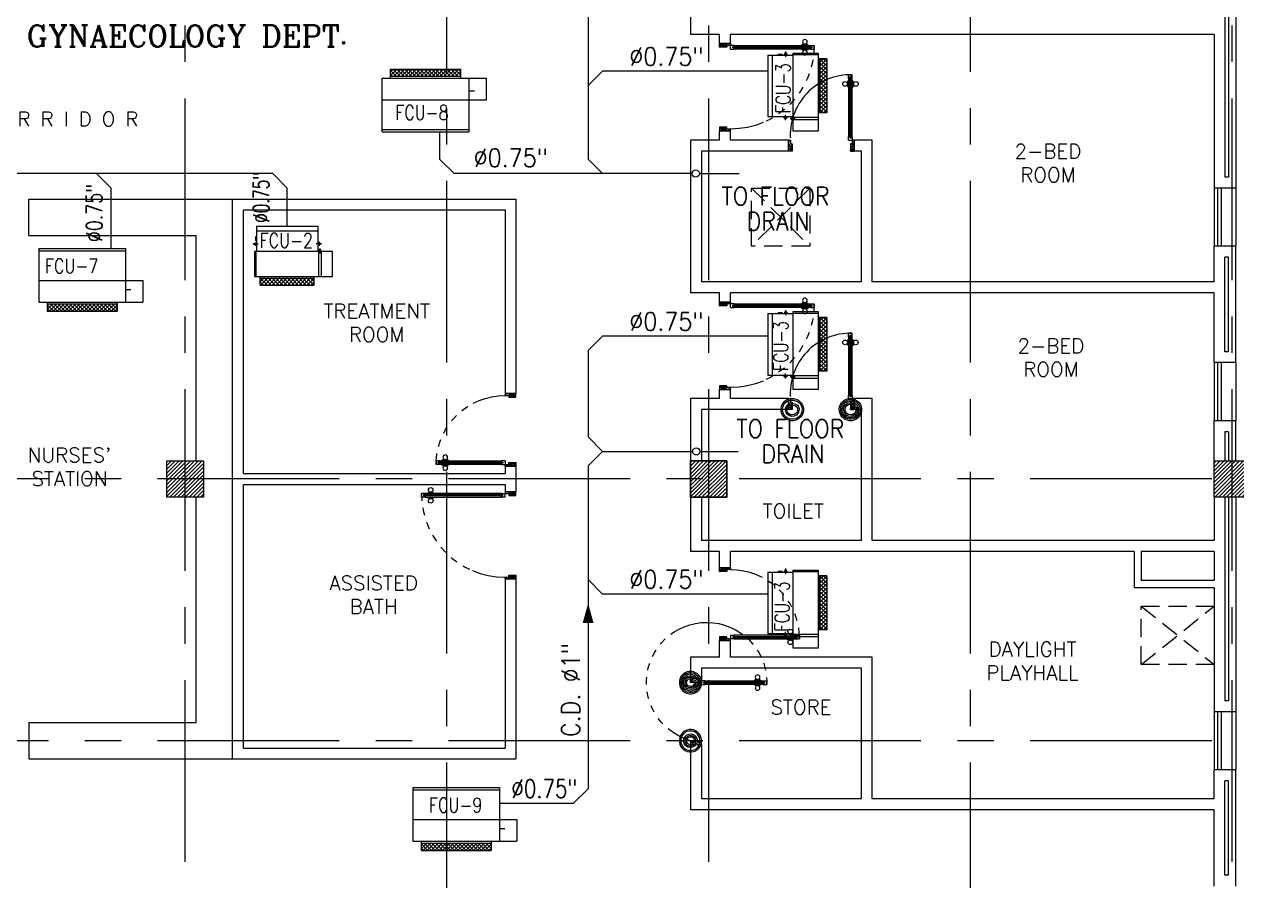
# Model space of a CAD drawing. Extents: x 417866029 to 417866302, y 43498045 to 43498122.
# Drawn here: x 417866078.83 to 417866095.51, y 43498060.25 to 43498072.02 of the extents above; entities that cross this region are included whole.
import ezdxf
from ezdxf.enums import TextEntityAlignment as Align

# ---------------------------------------------------------------- set-up
doc = ezdxf.new("R2010")
doc.units = 0
doc.header["$MEASUREMENT"] = 0
doc.linetypes.add('CENTERX2', pattern=[4, 2.5, -0.5, 0.5, -0.5])
doc.linetypes.add('HIDDEN', pattern=[0.375, 0.25, -0.125])
doc.layers.get('0').update_dxf_attribs({"linetype": 'CONTINUOUS'})
for name, color, linetype in [('AC-CD', 6, 'CONTINUOUS'), ('AC-TEXT', 2, 'CONTINUOUS'), ('AXES', 11, 'CENTERX2'), ('COL', 11, 'CONTINUOUS'), ('COUNTER', 11, 'CONTINUOUS'), ('DOOR', 11, 'CONTINUOUS'), ('FCU', 6, 'CONTINUOUS'), ('HAT', 11, 'CONTINUOUS'), ('INSUL', 11, 'CONTINUOUS'), ('P-SOLIDWASTE', 6, 'CONTINUOUS'), ('RM-NAME', 11, 'CONTINUOUS'), ('SHAFT', 11, 'CONTINUOUS'), ('TEXTN', 2, 'CONTINUOUS'), ('WALL', 11, 'CONTINUOUS'), ('WIN', 11, 'CONTINUOUS')]:
    doc.layers.add(name, color=color, linetype=linetype)
doc.styles.add('ROMANC', font='romanc', dxfattribs={"height": 0.1})
doc.styles.add('ROMANS', font='ROMANS.shx', dxfattribs={"width": 0.6})

# ---------------------------------------------------------------- blocks, each defined once
blk = doc.blocks.new('DOOR100')
at = {"layer": 'DOOR', "color": 11, "linetype": 'ByBlock'}
for p, q in [((-91, 1205), (-91, 1140)), ((-82, 1205), (-91, 1205)), ((-82, 1128), (-82, 1218)), ((-75, 1218), (-82, 1218)), ((-82, 1205), (-82, 1140)), ((-75, 1250), (-75, 1300)), ((-75, 1300), (-25, 1300)), ((-25, 1300), (-75, 1300)), ((-58, 1250), (-75, 1250)), ((-58, 1250), (-58, 1270)), ((-42, 1270), (-58, 1270)), ((-42, 1250), (-42, 1270)), ((-25, 1250), (-42, 1250)), ((-25, 1250), (-25, 1300)), ((-25, 1218), (-18, 1218)), ((-18, 1128), (-18, 1218)), ((-18, 1205), (-18, 1140)), ((-18, 1205), (-9, 1205)), ((-9, 1205), (-9, 1140)), ((-82, 1140), (-91, 1140)), ((-75, 1128), (-82, 1128)), ((-25, 1128), (-18, 1128)), ((-18, 1140), (-9, 1140)), ((-75, 200), (-58, 200)), ((-75, 150), (-75, 200)), ((-58, 200), (-58, 180)), ((-58, 180), (-42, 180)), ((-42, 200), (-25, 200)), ((-42, 180), (-42, 200)), ((-25, 200), (-25, 150)), ((-1200, 0), (-1200, 150)), ((-1200, 150), (-1175, 150)), ((-1200, 150), (-1200, 0)), ((-1150, 0), (-1200, 114)), ((-1150, 0), (-1200, 40)), ((-1150, 0), (-1200, 0)), ((-1175, 150), (-1175, 100)), ((-1175, 100), (-1150, 100)), ((-1150, 0), (-1163, 100)), ((-1150, 100), (-1150, 0)), ((-75, 150), (-25, 150)), ((-50, 0), (0, 114)), ((-50, 100), (-50, 0)), ((-50, 0), (-37, 100)), ((-25, 100), (-50, 100)), ((-50, 0), (0, 40)), ((-50, 0), (0, 0)), ((0, 150), (-25, 150)), ((-25, 150), (-25, 100)), ((0, 0), (0, 150)), ((0, 150), (0, 0))]:
    blk.add_line(p, q, dxfattribs=at)
at = {"layer": 'DOOR', "linetype": 'ByBlock'}
for p, q in [((-75, 1250), (-75, 200)), ((-58, 200), (-58, 1250)), ((-42, 200), (-42, 1250)), ((-25, 200), (-25, 1250))]:
    blk.add_line(p, q, dxfattribs=at)
at = {"layer": 'DOOR', "color": 11, "linetype": 'ByBlock'}
for centre in [(-124, 1173), (24, 1173)]:
    blk.add_circle(centre, 32.4, dxfattribs=at)
at = {"layer": 'DOOR', "linetype": 'HIDDEN', "ltscale": 0.5}
blk.add_arc((-25, 150), 1150, 90, 180, dxfattribs=at)
at = {"layer": 'DOOR', "color": 11, "linetype": 'ByBlock'}
for centre, radius, start, end in [((-1150, 0), 154, 103.7142, 108.8947), ((-1150, 0), 134, 100.72, 111.8402), ((-1150, 0), 94.4, 90, 121.9818), ((-1150, 0), 74.4, 90, 132.2236), ((-1150, 0), 54.4, 90, 156.7926), ((-1150, 0), 34.4, 90, 180), ((-1150, 0), 14.4, 90, 180), ((-50, 0), 94.4, 58.0182, 90), ((-50, 0), 74.4, 47.7764, 90), ((-50, 0), 54.4, 23.2074, 90), ((-50, 0), 34.4, 0, 90), ((-50, 0), 14.4, 0, 90), ((-50, 0), 134, 68.1598, 79.28), ((-50, 0), 114, 64.0838, 77.3774), ((-50, 0), 154, 71.1053, 76.2858)]:
    blk.add_arc(centre, radius, start, end, dxfattribs=at)
blk = doc.blocks.new('DOOR90')
at = {"layer": 'DOOR', "color": 7, "linetype": 'ByBlock'}
for p, q in [((-150, 0), (0, 0)), ((-150, 0), (-150, -25)), ((0, -50), (-114, 0)), ((0, -50), (-40, 0)), ((0, -50), (0, 0)), ((-1000, -25), (-1050, -25)), ((-1050, -75), (-1050, -25)), ((-1050, -25), (-1050, -75)), ((-1000, -75), (-1050, -75)), ((-1000, -42), (-1020, -42)), ((-1020, -42), (-1020, -58)), ((-1000, -58), (-1020, -58)), ((-1000, -25), (-1000, -42)), ((-1000, -58), (-1000, -75)), ((-878, -18), (-968, -18)), ((-968, -25), (-968, -18)), ((-968, -75), (-968, -82)), ((-878, -82), (-968, -82)), ((-955, -9), (-890, -9)), ((-955, -18), (-955, -9)), ((-955, -18), (-890, -18)), ((-955, -82), (-890, -82)), ((-955, -82), (-955, -91)), ((-955, -91), (-890, -91)), ((-890, -18), (-890, -9)), ((-890, -82), (-890, -91)), ((-878, -25), (-878, -18)), ((-878, -75), (-878, -82)), ((-200, -25), (-150, -25)), ((-200, -42), (-200, -25)), ((-180, -42), (-200, -42)), ((-200, -58), (-180, -58)), ((-200, -75), (-200, -58)), ((-150, -75), (-200, -75)), ((-180, -58), (-180, -42)), ((-150, -25), (-100, -25)), ((-150, -75), (-150, -25)), ((-100, -25), (-100, -50)), ((0, -50), (-100, -37)), ((-100, -50), (0, -50)), ((-150, -875), (-100, -875)), ((-150, -900), (-150, -875)), ((-150, -900), (0, -900)), ((0, -900), (-150, -900)), ((0, -850), (-114, -900)), ((-100, -875), (-100, -850)), ((0, -850), (-100, -863)), ((-100, -850), (0, -850)), ((0, -850), (-40, -900)), ((0, -850), (0, -900))]:
    blk.add_line(p, q, dxfattribs=at)
at = {"layer": 'DOOR', "linetype": 'ByBlock'}
for p, q in [((-200, -25), (-1000, -25)), ((-200, -42), (-1000, -42)), ((-200, -58), (-1000, -58)), ((-1000, -75), (-200, -75))]:
    blk.add_line(p, q, dxfattribs=at)
at = {"layer": 'DOOR', "color": 7, "linetype": 'ByBlock'}
for centre in [(-923, 24), (-923, -124)]:
    blk.add_circle(centre, 32.4, dxfattribs=at)
for centre, radius, start, end in [((0, -50), 154, 161.1053, 166.2858), ((0, -50), 94.4, 148.0182, 180), ((0, -50), 134, 158.1598, 169.28), ((0, -50), 114, 154.0838, 167.3774), ((0, -50), 74.4, 137.7764, 180), ((0, -50), 54.4, 113.2074, 180), ((0, -50), 34.4, 90, 180), ((0, -50), 14.4, 90, 180), ((0, -850), 154, 193.7142, 198.8947), ((0, -850), 134, 190.72, 201.8402), ((0, -850), 94.4, 180, 211.9818), ((0, -850), 74.4, 180, 222.2236), ((0, -850), 54.4, 180, 246.7926), ((0, -850), 34.4, 180, 270), ((0, -850), 14.4, 180, 270)]:
    blk.add_arc(centre, radius, start, end, dxfattribs=at)
at = {"layer": 'DOOR', "linetype": 'HIDDEN', "ltscale": 0.5}
blk.add_arc((-222, -50), 828, 178.2701, 275.003, dxfattribs=at)
blk = doc.blocks.new('DOOR-10')
at = {"layer": 'DOOR', "color": 0, "linetype": 'ByBlock'}
for p, q in [((-83, 1005), (-92, 1005)), ((-92, 1005), (-92, 940)), ((-76, 1018), (-83, 1018)), ((-83, 928), (-83, 1018)), ((-83, 1005), (-83, 940)), ((-26, 1100), (-76, 1100)), ((-76, 1100), (-26, 1100)), ((-76, 1050), (-76, 1100)), ((-59, 1050), (-76, 1050)), ((-43, 1070), (-59, 1070)), ((-59, 1050), (-59, 1070)), ((-43, 1050), (-43, 1070)), ((-26, 1050), (-43, 1050)), ((-26, 1050), (-26, 1100)), ((-26, 1018), (-18, 1018)), ((-18, 928), (-18, 1018)), ((-18, 1005), (-9, 1005)), ((-18, 1005), (-18, 940)), ((-9, 1005), (-9, 940)), ((-83, 940), (-92, 940)), ((-76, 928), (-83, 928)), ((-26, 928), (-18, 928)), ((-18, 940), (-9, 940)), ((-76, 200), (-59, 200)), ((-76, 150), (-76, 200)), ((-59, 200), (-59, 180)), ((-59, 180), (-43, 180)), ((-43, 200), (-26, 200)), ((-43, 180), (-43, 200)), ((-26, 200), (-26, 150)), ((-1001, 0), (-1001, 150)), ((-1001, 150), (-976, 150)), ((-1001, 150), (-1001, 0)), ((-951, 0), (-1001, 0)), ((-976, 150), (-976, 100)), ((-976, 100), (-951, 100)), ((-951, 100), (-951, 0)), ((-76, 150), (-26, 150)), ((-51, 100), (-51, 0)), ((-26, 100), (-51, 100)), ((-51, 0), (-1, 0)), ((-1, 150), (-26, 150)), ((-26, 150), (-26, 100))]:
    blk.add_line(p, q, dxfattribs=at)
at = {"layer": 'DOOR', "linetype": 'ByBlock'}
for p, q in [((-76, 1050), (-76, 200)), ((-59, 200), (-59, 1050)), ((-43, 200), (-43, 1050)), ((-26, 200), (-26, 1050))]:
    blk.add_line(p, q, dxfattribs=at)
at = {"layer": 'DOOR', "color": 9, "linetype": 'ByBlock'}
for p, q in [((-951, 0), (-1001, 114)), ((-951, 0), (-1001, 40)), ((-951, 0), (-964, 100)), ((-51, 0), (-1, 114)), ((-51, 0), (-37, 100)), ((-51, 0), (-1, 40)), ((-1, 0), (-1, 150))]:
    blk.add_line(p, q, dxfattribs=at)
at = {"layer": 'DOOR', "color": 0, "linetype": 'ByBlock'}
for centre in [(-124, 973), (23, 973)]:
    blk.add_circle(centre, 32.4, dxfattribs=at)
at = {"layer": 'DOOR', "linetype": 'HIDDEN', "ltscale": 0.5}
blk.add_arc((-23, 149), 952, 93.1482, 179.9482, dxfattribs=at)
at = {"layer": 'DOOR', "color": 9, "linetype": 'ByBlock'}
for centre, radius, start, end in [((-951, 0), 154, 103.7142, 108.8947), ((-951, 0), 134, 100.72, 111.8402), ((-951, 0), 94.4, 90, 121.9818), ((-951, 0), 74.4, 90, 132.2236), ((-951, 0), 54.4, 90, 156.7926), ((-951, 0), 34.4, 90, 180), ((-951, 0), 14.4, 90, 180), ((-51, 0), 94.4, 58.0182, 90), ((-51, 0), 74.4, 47.7764, 90), ((-51, 0), 54.4, 23.2074, 90), ((-51, 0), 34.4, 0, 90), ((-51, 0), 14.4, 0, 90), ((-51, 0), 134, 68.1598, 79.28), ((-51, 0), 114, 64.0838, 77.3774), ((-51, 0), 154, 71.1053, 76.2858)]:
    blk.add_arc(centre, radius, start, end, dxfattribs=at)
blk = doc.blocks.new('RM1')
at = {"layer": 'RM-NAME', "style": 'ROMANS'}
for tag, p in [('ROOMNAME1', (0, 324)), ('ROOMNAME2', (0, 0))]:
    blk.add_attdef(tag, text='', height=200, dxfattribs=at).set_placement(p, align=Align.MIDDLE)
blk = doc.blocks.new('*X74')
at = {"color": 0}
for p, q in [((238729, 132663), (239216, 133150)), ((238729, 132716), (239163, 133150)), ((238729, 132769), (239110, 133150)), ((238729, 132822), (239057, 133150)), ((238729, 132875), (239004, 133150)), ((238729, 132928), (238951, 133150)), ((238729, 132981), (238898, 133150)), ((238729, 133034), (238845, 133150)), ((238729, 133087), (238791, 133150)), ((238729, 133140), (238738, 133150)), ((238769, 132650), (239229, 133110)), ((238822, 132650), (239229, 133056)), ((238875, 132650), (239229, 133003)), ((238928, 132650), (239229, 132950)), ((238981, 132650), (239229, 132897)), ((239034, 132650), (239229, 132844)), ((239087, 132650), (239229, 132791)), ((239140, 132650), (239229, 132738)), ((239193, 132650), (239229, 132685))]:
    blk.add_line(p, q, dxfattribs=at)
blk = doc.blocks.new('COL50')
at = {"layer": 'COL'}
blk.add_lwpolyline([(-250, 250), (-250, -250), (250, -250), (250, 250)], close=True, dxfattribs=at)
blk = doc.blocks.new('*X100')
at = {"color": 0}
for p, q in [((245928, 132650), (246428, 133150)), ((245929, 132703), (246375, 133150)), ((245929, 132756), (246322, 133150)), ((245929, 132809), (246269, 133150)), ((245929, 132862), (246216, 133150)), ((245929, 132915), (246163, 133150)), ((245929, 132968), (246110, 133150)), ((245929, 133021), (246057, 133150)), ((245929, 133074), (246004, 133150)), ((245929, 133127), (245951, 133150)), ((245981, 132650), (246429, 133097)), ((246034, 132650), (246429, 133044)), ((246087, 132650), (246429, 132991)), ((246140, 132650), (246429, 132938)), ((246193, 132650), (246429, 132885)), ((246246, 132650), (246429, 132832)), ((246299, 132650), (246429, 132779)), ((246353, 132650), (246429, 132726)), ((246406, 132650), (246429, 132673))]:
    blk.add_line(p, q, dxfattribs=at)
blk = doc.blocks.new('*X99')
at = {"color": 0}
for p, q in [((253129, 132691), (253588, 133150)), ((253129, 132744), (253535, 133150)), ((253129, 132797), (253482, 133150)), ((253129, 132850), (253429, 133150)), ((253129, 132903), (253376, 133150)), ((253129, 132956), (253323, 133150)), ((253129, 133009), (253269, 133150)), ((253129, 133062), (253216, 133150)), ((253129, 133115), (253163, 133150)), ((253141, 132650), (253629, 133138)), ((253194, 132650), (253629, 133085)), ((253247, 132650), (253629, 133031)), ((253300, 132650), (253629, 132978)), ((253353, 132650), (253629, 132925)), ((253406, 132650), (253629, 132872)), ((253459, 132650), (253629, 132819)), ((253512, 132650), (253629, 132766)), ((253565, 132650), (253629, 132713)), ((253618, 132650), (253629, 132660))]:
    blk.add_line(p, q, dxfattribs=at)
blk = doc.blocks.new('*X38')
at = {"color": 0}
for p, q in [((-750, 2538), (-672, 2616)), ((-750, 2591), (-725, 2616)), ((-660, 2516), (-750, 2606)), ((-713, 2516), (-750, 2553)), ((-719, 2516), (-619, 2616)), ((-607, 2516), (-707, 2616)), ((-666, 2516), (-566, 2616)), ((-554, 2516), (-654, 2616)), ((-613, 2516), (-513, 2616)), ((-501, 2516), (-601, 2616)), ((-560, 2516), (-460, 2616)), ((-448, 2516), (-548, 2616)), ((-507, 2516), (-407, 2616)), ((-394, 2516), (-494, 2616)), ((-454, 2516), (-354, 2616)), ((-341, 2516), (-441, 2616)), ((-401, 2516), (-301, 2616)), ((-288, 2516), (-388, 2616)), ((-348, 2516), (-248, 2616)), ((-235, 2516), (-335, 2616)), ((-295, 2516), (-195, 2616)), ((-182, 2516), (-282, 2616)), ((-242, 2516), (-142, 2616)), ((-129, 2516), (-229, 2616)), ((-189, 2516), (-89, 2616)), ((-76, 2516), (-176, 2616)), ((-136, 2516), (-36, 2616)), ((-23, 2516), (-123, 2616)), ((-83, 2516), (17, 2616)), ((30, 2516), (-70, 2616)), ((-30, 2516), (70, 2616)), ((83, 2516), (-17, 2616)), ((23, 2516), (123, 2616)), ((136, 2516), (36, 2616)), ((76, 2516), (176, 2616)), ((189, 2516), (89, 2616)), ((129, 2516), (215, 2601)), ((215, 2543), (142, 2616)), ((182, 2516), (215, 2548)), ((215, 2596), (195, 2616))]:
    blk.add_line(p, q, dxfattribs=at)
blk = doc.blocks.new('WAP16')
at = {"color": 6}
for p, q in [((-597, 0), (-597, -737)), ((-597, 0), (597, 0)), ((597, 0), (597, -737)), ((-597, -437), (597, -437)), ((-597, -737), (597, -737))]:
    blk.add_line(p, q, dxfattribs=at)
at = {"color": 3}
for p, q in [((-597, -32), (597, -32)), ((597, -437), (835, -437)), ((835, -437), (835, -737)), ((597, -562), (670, -562)), ((-482, -737), (-482, -862)), ((-482, -762), (482, -762)), ((482, -737), (482, -862)), ((597, -737), (835, -737)), ((-482, -862), (482, -862))]:
    blk.add_line(p, q, dxfattribs=at)
at = {"color": 11}
blk.add_blockref('*X38', (268, -3378), dxfattribs=at)
blk = doc.blocks.new('*X36')
at = {"color": 0}
for p, q in [((16890, -2467), (16943, -2414)), ((16890, -2520), (16990, -2420)), ((16990, -2565), (16890, -2465)), ((16890, -2573), (16990, -2473)), ((16990, -2512), (16892, -2414)), ((16990, -2459), (16945, -2414)), ((16990, -2619), (16890, -2519)), ((16890, -2626), (16990, -2526)), ((16990, -2672), (16890, -2572)), ((16890, -2679), (16990, -2579)), ((16990, -2725), (16890, -2625)), ((16890, -2732), (16990, -2632)), ((16990, -2778), (16890, -2678)), ((16890, -2785), (16990, -2685)), ((16990, -2831), (16890, -2731)), ((16890, -2838), (16990, -2738)), ((16990, -2884), (16890, -2784)), ((16890, -2891), (16990, -2791)), ((16990, -2937), (16890, -2837)), ((16890, -2944), (16990, -2844)), ((16990, -2990), (16890, -2890)), ((16890, -2997), (16990, -2897)), ((16990, -3043), (16890, -2943)), ((16890, -3050), (16990, -2950)), ((16990, -3096), (16890, -2996)), ((16890, -3103), (16990, -3003)), ((16990, -3149), (16890, -3049)), ((16944, -3155), (16890, -3102)), ((16892, -3155), (16990, -3056)), ((16945, -3155), (16990, -3109))]:
    blk.add_line(p, q, dxfattribs=at)
blk = doc.blocks.new('WHE06')
at = {"color": 3}
for p, q in [((689, 622), (346, 622)), ((346, 622), (346, 469)), ((689, 469), (689, 622)), ((60, -422), (60, 422)), ((212, 437), (269, 437)), ((232, 452), (232, 422)), ((232, 452), (252, 452)), ((242, 472), (242, 399)), ((252, 452), (252, 422)), ((305, 448), (373, 448)), ((321, 458), (321, 438)), ((321, 458), (346, 458)), ((321, 438), (346, 438)), ((346, 430), (689, 430)), ((811, 371), (689, 371)), ((711, -371), (711, 371)), ((811, -371), (811, 371)), ((142, -437), (142, -422)), ((142, -437), (197, -437)), ((197, -437), (197, -422)), ((221, -437), (269, -437)), ((232, -452), (232, -422)), ((232, -452), (252, -452)), ((242, -472), (242, -399)), ((252, -452), (252, -422)), ((346, -430), (689, -430)), ((811, -371), (689, -371))]:
    blk.add_line(p, q, dxfattribs=at)
at = {"color": 6}
for p, q in [((0, -422), (0, 422)), ((0, 422), (346, 422)), ((346, 469), (346, -451)), ((689, 469), (346, 469)), ((689, -451), (689, 469)), ((0, -422), (346, -422)), ((346, -451), (689, -451))]:
    blk.add_line(p, q, dxfattribs=at)
at = {"color": 11}
blk.add_blockref('*X36', (-16179, 2784), dxfattribs=at)
blk = doc.blocks.new('*X104')
at = {"color": 0}
for p, q in [((-750, 2538), (-672, 2616)), ((-750, 2591), (-725, 2616)), ((-660, 2516), (-750, 2606)), ((-713, 2516), (-750, 2553)), ((-719, 2516), (-619, 2616)), ((-607, 2516), (-707, 2616)), ((-666, 2516), (-566, 2616)), ((-554, 2516), (-654, 2616)), ((-613, 2516), (-513, 2616)), ((-501, 2516), (-601, 2616)), ((-560, 2516), (-460, 2616)), ((-448, 2516), (-548, 2616)), ((-507, 2516), (-407, 2616)), ((-394, 2516), (-494, 2616)), ((-454, 2516), (-354, 2616)), ((-341, 2516), (-441, 2616)), ((-401, 2516), (-301, 2616)), ((-288, 2516), (-388, 2616)), ((-348, 2516), (-248, 2616)), ((-235, 2516), (-335, 2616)), ((-295, 2516), (-195, 2616)), ((-182, 2516), (-282, 2616)), ((-242, 2516), (-142, 2616)), ((-129, 2516), (-229, 2616)), ((-189, 2516), (-89, 2616)), ((-76, 2516), (-176, 2616)), ((-136, 2516), (-36, 2616)), ((-23, 2516), (-123, 2616)), ((-83, 2516), (17, 2616)), ((30, 2516), (-70, 2616)), ((-30, 2516), (70, 2616)), ((83, 2516), (-17, 2616)), ((23, 2516), (123, 2616)), ((136, 2516), (36, 2616)), ((76, 2516), (176, 2616)), ((189, 2516), (89, 2616)), ((129, 2516), (215, 2601)), ((215, 2543), (142, 2616)), ((182, 2516), (215, 2548)), ((215, 2596), (195, 2616))]:
    blk.add_line(p, q, dxfattribs=at)
blk = doc.blocks.new('*X103')
at = {"color": 0}
for p, q in [((16890, -2467), (16943, -2414)), ((16890, -2520), (16990, -2420)), ((16990, -2565), (16890, -2465)), ((16890, -2573), (16990, -2473)), ((16990, -2512), (16892, -2414)), ((16990, -2459), (16945, -2414)), ((16990, -2619), (16890, -2519)), ((16890, -2626), (16990, -2526)), ((16990, -2672), (16890, -2572)), ((16890, -2679), (16990, -2579)), ((16990, -2725), (16890, -2625)), ((16890, -2732), (16990, -2632)), ((16990, -2778), (16890, -2678)), ((16890, -2785), (16990, -2685)), ((16990, -2831), (16890, -2731)), ((16890, -2838), (16990, -2738)), ((16990, -2884), (16890, -2784)), ((16890, -2891), (16990, -2791)), ((16990, -2937), (16890, -2837)), ((16890, -2944), (16990, -2844)), ((16990, -2990), (16890, -2890)), ((16890, -2997), (16990, -2897)), ((16990, -3043), (16890, -2943)), ((16890, -3050), (16990, -2950)), ((16990, -3096), (16890, -2996)), ((16890, -3103), (16990, -3003)), ((16990, -3149), (16890, -3049)), ((16944, -3155), (16890, -3102)), ((16892, -3155), (16990, -3056)), ((16945, -3155), (16990, -3109))]:
    blk.add_line(p, q, dxfattribs=at)

msp = doc.modelspace()

# ---------------------------------------------------------------- linework, layer by layer
at = {"layer": 'AC-CD'}
for p, q in [((417866086.585, 43498074.659), (417866086.585, 43498070.171)), ((417866086.585, 43498071.181), (417866086.785, 43498071.381)), ((417866089.058, 43498071.381), (417866086.785, 43498071.381)), ((417866084.541, 43498070.547), (417866084.541, 43498070.171)), ((417866084.741, 43498069.971), (417866084.541, 43498070.171)), ((417866086.785, 43498069.971), (417866086.585, 43498070.171)), ((417866082.247, 43498069.971), (417866073.815, 43498069.971)), ((417866080.023, 43498069.771), (417866079.823, 43498069.971)), ((417866082.447, 43498069.771), (417866082.247, 43498069.971)), ((417866088.015, 43498069.971), (417866084.741, 43498069.971)), ((417866088.143, 43498069.971), (417866088.115, 43498069.971)), ((417866088.115, 43498069.971), (417866088.662, 43498069.971)), ((417866080.023, 43498068.94), (417866080.023, 43498069.771)), ((417866082.447, 43498069.246), (417866082.447, 43498069.771)), ((417866086.585, 43498067.536), (417866086.785, 43498067.736)), ((417866089.058, 43498067.736), (417866086.785, 43498067.736)), ((417866086.585, 43498067.536), (417866086.585, 43498066.351)), ((417866086.585, 43498066.351), (417866086.785, 43498066.151)), ((417866086.585, 43498065.951), (417866086.785, 43498066.151)), ((417866086.785, 43498066.151), (417866088.023, 43498066.151)), ((417866088.123, 43498066.151), (417866088.65, 43498066.151)), ((417866086.585, 43498065.951), (417866086.585, 43498061.511)), ((417866086.585, 43498064.389), (417866086.785, 43498064.189)), ((417866089.058, 43498064.189), (417866086.785, 43498064.189)), ((417866086.385, 43498061.311), (417866086.585, 43498061.511)), ((417866085.366, 43498061.311), (417866086.385, 43498061.311))]:
    msp.add_line(p, q, dxfattribs=at)
for centre in [(417866088.065, 43498069.971), (417866088.073, 43498066.151)]:
    msp.add_circle(centre, 0.05, dxfattribs=at)
at = {"layer": 'AXES'}
for p, q in [((417866081.043, 43498044.506), (417866081.043, 43498121.777)), ((417866088.243, 43498044.506), (417866088.243, 43498121.777)), ((417866095.443, 43498044.506), (417866095.443, 43498121.777)), ((417866084.643, 43498051.371), (417866084.643, 43498110.191)), ((417866091.843, 43498051.371), (417866091.843, 43498110.141)), ((417866103.163, 43498065.771), (417866053.153, 43498065.771)), ((417866103.163, 43498062.171), (417866053.153, 43498062.171))]:
    msp.add_line(p, q, dxfattribs=at)
at = {"layer": 'COUNTER'}
for p, q in [((417866078.893, 43498069.121), (417866078.893, 43498069.621)), ((417866078.893, 43498069.621), (417866081.693, 43498069.621)), ((417866081.693, 43498061.921), (417866081.693, 43498069.621)), ((417866078.893, 43498069.121), (417866081.193, 43498069.121)), ((417866081.193, 43498066.021), (417866081.193, 43498069.121)), ((417866081.193, 43498062.421), (417866081.193, 43498065.521)), ((417866078.893, 43498062.421), (417866081.193, 43498062.421)), ((417866078.893, 43498062.421), (417866078.893, 43498061.921)), ((417866078.893, 43498061.921), (417866081.693, 43498061.921))]:
    msp.add_line(p, q, dxfattribs=at)
at = {"layer": 'COUNTER', "linetype": 'ByBlock'}
for p, q in [((417866081.193, 43498066.021), (417866081.293, 43498066.021)), ((417866081.293, 43498066.021), (417866081.293, 43498065.521)), ((417866081.293, 43498065.521), (417866081.193, 43498065.521))]:
    msp.add_line(p, q, dxfattribs=at)
at = {"layer": 'FCU', "color": 3}
for p, q in [((417866083.869, 43498071.409), (417866084.834, 43498071.409)), ((417866083.869, 43498071.284), (417866083.869, 43498071.409)), ((417866084.834, 43498071.284), (417866084.834, 43498071.409)), ((417866083.869, 43498071.309), (417866084.834, 43498071.309)), ((417866084.948, 43498071.284), (417866085.186, 43498071.284)), ((417866085.186, 43498070.984), (417866085.186, 43498071.284)), ((417866084.948, 43498071.109), (417866085.022, 43498071.109)), ((417866084.948, 43498070.984), (417866085.186, 43498070.984)), ((417866083.754, 43498070.579), (417866084.948, 43498070.579)), ((417866082.024, 43498069.186), (417866082.869, 43498069.186)), ((417866081.994, 43498069.014), (417866081.994, 43498068.994)), ((417866081.994, 43498069.014), (417866082.024, 43498069.014)), ((417866082.009, 43498069.105), (417866082.009, 43498069.05)), ((417866082.009, 43498069.05), (417866082.024, 43498069.05)), ((417866082.009, 43498069.025), (417866082.009, 43498068.977)), ((417866082.899, 43498069.014), (417866082.869, 43498069.014)), ((417866082.884, 43498069.034), (417866082.884, 43498068.977)), ((417866082.899, 43498069.014), (417866082.899, 43498068.994)), ((417866079.029, 43498068.908), (417866080.223, 43498068.908)), ((417866081.974, 43498069.004), (417866082.047, 43498069.004)), ((417866081.994, 43498068.994), (417866082.024, 43498068.994)), ((417866082.016, 43498068.9), (417866082.016, 43498068.557)), ((417866082.919, 43498069.004), (417866082.846, 43498069.004)), ((417866082.899, 43498068.994), (417866082.869, 43498068.994)), ((417866082.877, 43498068.9), (417866082.877, 43498068.557)), ((417866082.904, 43498068.925), (417866082.884, 43498068.925)), ((417866082.884, 43498068.925), (417866082.884, 43498068.9)), ((417866082.894, 43498068.941), (417866082.894, 43498068.873)), ((417866082.904, 43498068.925), (417866082.904, 43498068.9)), ((417866083.068, 43498068.9), (417866082.916, 43498068.9)), ((417866083.068, 43498068.557), (417866083.068, 43498068.9)), ((417866082.076, 43498068.435), (417866082.076, 43498068.557)), ((417866082.076, 43498068.535), (417866082.817, 43498068.535)), ((417866082.817, 43498068.435), (417866082.817, 43498068.557)), ((417866082.916, 43498068.557), (417866083.068, 43498068.557)), ((417866080.223, 43498068.503), (417866080.461, 43498068.503)), ((417866080.223, 43498068.378), (417866080.296, 43498068.378)), ((417866080.461, 43498068.503), (417866080.461, 43498068.203)), ((417866082.076, 43498068.435), (417866082.817, 43498068.435)), ((417866079.144, 43498068.203), (417866079.144, 43498068.078)), ((417866079.144, 43498068.178), (417866080.109, 43498068.178)), ((417866080.109, 43498068.203), (417866080.109, 43498068.078)), ((417866080.223, 43498068.203), (417866080.461, 43498068.203)), ((417866079.144, 43498068.078), (417866080.109, 43498068.078))]:
    msp.add_line(p, q, dxfattribs=at)
at = {"layer": 'FCU', "color": 6}
for p, q in [((417866083.754, 43498070.547), (417866083.754, 43498071.284)), ((417866083.754, 43498071.284), (417866084.948, 43498071.284)), ((417866084.948, 43498070.547), (417866084.948, 43498071.284)), ((417866083.754, 43498070.984), (417866084.948, 43498070.984)), ((417866083.754, 43498070.547), (417866084.948, 43498070.547)), ((417866082.024, 43498069.246), (417866082.869, 43498069.246)), ((417866082.024, 43498069.246), (417866082.024, 43498068.9)), ((417866082.869, 43498069.246), (417866082.869, 43498068.9)), ((417866079.029, 43498068.94), (417866079.029, 43498068.203)), ((417866079.029, 43498068.94), (417866080.223, 43498068.94)), ((417866080.223, 43498068.94), (417866080.223, 43498068.203)), ((417866082.916, 43498068.9), (417866081.996, 43498068.9)), ((417866081.996, 43498068.9), (417866081.996, 43498068.557)), ((417866082.916, 43498068.557), (417866082.916, 43498068.9)), ((417866081.996, 43498068.557), (417866082.916, 43498068.557)), ((417866079.029, 43498068.503), (417866080.223, 43498068.503)), ((417866079.029, 43498068.203), (417866080.223, 43498068.203))]:
    msp.add_line(p, q, dxfattribs=at)
at = {"layer": 'INSUL'}
for p, q in [((417866095.343, 43498072.721), (417866095.343, 43498069.921)), ((417866095.393, 43498072.721), (417866095.393, 43498069.921)), ((417866095.393, 43498069.921), (417866095.343, 43498069.921)), ((417866095.343, 43498067.521), (417866095.343, 43498068.821)), ((417866095.393, 43498068.821), (417866095.343, 43498068.821)), ((417866095.393, 43498067.521), (417866095.393, 43498068.821)), ((417866095.393, 43498067.521), (417866095.343, 43498067.521)), ((417866095.343, 43498066.421), (417866095.343, 43498066.021)), ((417866095.393, 43498066.421), (417866095.343, 43498066.421)), ((417866095.393, 43498066.421), (417866095.393, 43498066.021)), ((417866095.343, 43498065.521), (417866095.343, 43498062.721)), ((417866095.393, 43498065.521), (417866095.393, 43498062.721)), ((417866095.393, 43498062.721), (417866095.343, 43498062.721)), ((417866095.343, 43498060.321), (417866095.343, 43498061.621)), ((417866095.393, 43498061.621), (417866095.343, 43498061.621)), ((417866095.393, 43498060.321), (417866095.393, 43498061.621)), ((417866095.393, 43498060.321), (417866095.343, 43498060.321))]:
    msp.add_line(p, q, dxfattribs=at)
at = {"layer": 'P-SOLIDWASTE'}
for points in [[(417866086.197, 43498069.971, 0, 0.15, 0), (417866085.924, 43498069.971, 0.15, 0.15, 0)], [(417866088.887, 43498069.971, 0, 0.15, 0), (417866088.614, 43498069.971, 0.15, 0.15, 0)], [(417866088.875, 43498066.151, 0, 0.15, 0), (417866088.602, 43498066.151, 0.15, 0.15, 0)], [(417866088.329, 43498064.189, 0, 0.15, 0), (417866088.602, 43498064.189, 0.15, 0.15, 0)], [(417866086.585, 43498064.062, 0, 0.15, 0), (417866086.585, 43498063.789, 0.15, 0.15, 0)]]:
    msp.add_lwpolyline(points, format="xyseb", dxfattribs=at)
at = {"layer": 'SHAFT', "color": 11, "linetype": 'HIDDEN'}
for p, q in [((417866088.833, 43498069.771), (417866089.633, 43498068.971)), ((417866089.633, 43498069.771), (417866088.833, 43498068.971)), ((417866088.833, 43498069.771), (417866089.633, 43498069.771)), ((417866088.833, 43498068.971), (417866088.833, 43498069.771)), ((417866089.633, 43498069.771), (417866089.633, 43498068.971)), ((417866089.633, 43498068.971), (417866088.833, 43498068.971))]:
    msp.add_line(p, q, dxfattribs=at)
at = {"layer": 'SHAFT', "linetype": 'HIDDEN'}
for p, q in [((417866094.193, 43498064.021), (417866095.193, 43498063.221)), ((417866094.193, 43498063.221), (417866095.193, 43498064.021))]:
    msp.add_line(p, q, dxfattribs=at)
msp.add_lwpolyline([(417866094.193, 43498064.021), (417866095.193, 43498064.021), (417866095.193, 43498063.221), (417866094.193, 43498063.221)], close=True, dxfattribs=at)
at = {"layer": 'WALL'}
for p, q in [((417866087.993, 43498072.721), (417866087.993, 43498071.886)), ((417866095.493, 43498072.721), (417866095.493, 43498069.771)), ((417866088.393, 43498071.886), (417866087.993, 43498071.886)), ((417866095.193, 43498071.886), (417866088.543, 43498071.886)), ((417866095.193, 43498071.886), (417866095.193, 43498069.771)), ((417866088.393, 43498070.431), (417866087.993, 43498070.431)), ((417866087.993, 43498070.431), (417866087.993, 43498068.331)), ((417866089.343, 43498070.431), (417866088.543, 43498070.431)), ((417866090.493, 43498070.431), (417866090.243, 43498070.431)), ((417866088.143, 43498070.281), (417866088.143, 43498068.481)), ((417866089.343, 43498070.281), (417866088.143, 43498070.281)), ((417866090.343, 43498070.281), (417866090.243, 43498070.281)), ((417866095.493, 43498069.771), (417866095.193, 43498069.771)), ((417866081.693, 43498069.621), (417866085.593, 43498069.621)), ((417866081.693, 43498061.921), (417866081.693, 43498069.621)), ((417866081.693, 43498068.471), (417866081.693, 43498069.621)), ((417866085.593, 43498069.621), (417866085.593, 43498066.946)), ((417866081.843, 43498069.471), (417866085.443, 43498069.471)), ((417866081.843, 43498065.846), (417866081.843, 43498069.471)), ((417866085.443, 43498069.471), (417866085.443, 43498066.946)), ((417866095.493, 43498068.971), (417866095.193, 43498068.971)), ((417866095.193, 43498068.481), (417866095.193, 43498068.971)), ((417866095.493, 43498067.371), (417866095.493, 43498068.971)), ((417866090.343, 43498068.481), (417866088.143, 43498068.481)), ((417866095.193, 43498068.481), (417866090.493, 43498068.481)), ((417866088.393, 43498068.331), (417866087.993, 43498068.331)), ((417866095.193, 43498068.331), (417866088.543, 43498068.331)), ((417866095.193, 43498067.371), (417866095.193, 43498068.331)), ((417866095.493, 43498067.371), (417866095.193, 43498067.371)), ((417866085.443, 43498066.946), (417866085.593, 43498066.946)), ((417866088.393, 43498066.876), (417866087.993, 43498066.876)), ((417866087.993, 43498066.876), (417866087.993, 43498064.776)), ((417866089.343, 43498066.876), (417866088.543, 43498066.876)), ((417866090.493, 43498066.876), (417866090.243, 43498066.876)), ((417866088.143, 43498066.726), (417866088.143, 43498066.021)), ((417866089.343, 43498066.726), (417866088.143, 43498066.726)), ((417866090.343, 43498066.726), (417866090.243, 43498066.726)), ((417866095.493, 43498066.571), (417866095.193, 43498066.571)), ((417866095.193, 43498066.021), (417866095.193, 43498066.571)), ((417866095.493, 43498066.021), (417866095.493, 43498066.571)), ((417866081.843, 43498065.846), (417866085.443, 43498065.846)), ((417866085.443, 43498065.946), (417866085.593, 43498065.946)), ((417866085.443, 43498065.946), (417866085.443, 43498065.846)), ((417866085.593, 43498065.946), (417866085.593, 43498065.596)), ((417866081.843, 43498062.071), (417866081.843, 43498065.696)), ((417866081.843, 43498065.696), (417866085.443, 43498065.696)), ((417866085.443, 43498065.696), (417866085.443, 43498065.596)), ((417866085.443, 43498065.596), (417866085.593, 43498065.596)), ((417866088.143, 43498065.521), (417866088.143, 43498064.926)), ((417866095.193, 43498065.521), (417866095.193, 43498064.926)), ((417866095.493, 43498065.521), (417866095.493, 43498062.571)), ((417866090.343, 43498064.926), (417866088.143, 43498064.926)), ((417866095.193, 43498064.926), (417866090.493, 43498064.926)), ((417866088.393, 43498064.776), (417866087.993, 43498064.776)), ((417866094.093, 43498064.776), (417866088.543, 43498064.776)), ((417866094.093, 43498064.776), (417866094.093, 43498064.276)), ((417866095.193, 43498064.776), (417866094.193, 43498064.776)), ((417866094.193, 43498064.776), (417866094.193, 43498064.376)), ((417866095.193, 43498064.776), (417866094.193, 43498064.776)), ((417866095.193, 43498064.776), (417866095.193, 43498064.376)), ((417866085.443, 43498064.396), (417866085.593, 43498064.396)), ((417866085.443, 43498064.396), (417866085.443, 43498062.071)), ((417866085.593, 43498064.396), (417866085.593, 43498061.921)), ((417866095.193, 43498064.376), (417866094.193, 43498064.376)), ((417866095.193, 43498064.276), (417866094.093, 43498064.276)), ((417866095.193, 43498064.276), (417866095.193, 43498062.571)), ((417866087.993, 43498063.321), (417866087.993, 43498063.021)), ((417866088.393, 43498063.321), (417866087.993, 43498063.321)), ((417866090.493, 43498063.321), (417866088.543, 43498063.321)), ((417866088.143, 43498063.021), (417866087.993, 43498063.021)), ((417866090.343, 43498063.171), (417866088.143, 43498063.171)), ((417866088.143, 43498063.171), (417866088.143, 43498063.021)), ((417866095.493, 43498062.571), (417866095.193, 43498062.571)), ((417866081.843, 43498062.071), (417866085.443, 43498062.071)), ((417866088.143, 43498062.121), (417866087.993, 43498062.121)), ((417866087.993, 43498062.121), (417866087.993, 43498061.221)), ((417866088.143, 43498062.121), (417866088.143, 43498061.371)), ((417866081.693, 43498061.921), (417866085.593, 43498061.921)), ((417866095.493, 43498061.771), (417866095.193, 43498061.771)), ((417866095.193, 43498061.371), (417866095.193, 43498061.771)), ((417866095.493, 43498060.171), (417866095.493, 43498061.771)), ((417866090.343, 43498061.371), (417866088.143, 43498061.371)), ((417866095.193, 43498061.371), (417866090.493, 43498061.371)), ((417866095.193, 43498061.221), (417866087.993, 43498061.221)), ((417866095.193, 43498060.171), (417866095.193, 43498061.221))]:
    msp.add_line(p, q, dxfattribs=at)
at = {"layer": 'WALL', "linetype": 'ByBlock'}
for p, q in [((417866088.393, 43498071.758), (417866088.393, 43498071.886)), ((417866088.543, 43498071.758), (417866088.543, 43498071.886)), ((417866088.543, 43498071.758), (417866088.393, 43498071.758)), ((417866088.393, 43498070.431), (417866088.393, 43498070.558)), ((417866088.543, 43498070.558), (417866088.393, 43498070.558)), ((417866088.543, 43498070.431), (417866088.543, 43498070.558)), ((417866089.343, 43498070.281), (417866089.343, 43498070.431)), ((417866090.243, 43498070.281), (417866090.243, 43498070.431)), ((417866090.493, 43498068.481), (417866090.493, 43498070.431)), ((417866090.343, 43498068.481), (417866090.343, 43498070.281)), ((417866088.393, 43498068.203), (417866088.393, 43498068.331)), ((417866088.543, 43498068.203), (417866088.393, 43498068.203)), ((417866088.543, 43498068.203), (417866088.543, 43498068.331)), ((417866088.393, 43498066.876), (417866088.393, 43498067.003)), ((417866088.543, 43498067.003), (417866088.393, 43498067.003)), ((417866088.543, 43498066.876), (417866088.543, 43498067.003)), ((417866089.343, 43498066.726), (417866089.343, 43498066.876)), ((417866090.243, 43498066.726), (417866090.243, 43498066.876)), ((417866090.493, 43498064.926), (417866090.493, 43498066.876)), ((417866090.343, 43498064.926), (417866090.343, 43498066.726)), ((417866088.393, 43498064.548), (417866088.393, 43498064.776)), ((417866088.543, 43498064.548), (417866088.543, 43498064.776)), ((417866088.543, 43498064.548), (417866088.393, 43498064.548)), ((417866088.393, 43498063.321), (417866088.393, 43498063.548)), ((417866088.543, 43498063.548), (417866088.393, 43498063.548)), ((417866088.543, 43498063.321), (417866088.543, 43498063.548)), ((417866090.493, 43498061.371), (417866090.493, 43498063.321)), ((417866090.343, 43498061.371), (417866090.343, 43498063.171))]:
    msp.add_line(p, q, dxfattribs=at)
at = {"layer": 'WALL', "linetype": 'ByBlock', "ltscale": 0.3}
for points in [[(417866080.793, 43498066.021), (417866081.293, 43498066.021), (417866081.293, 43498065.521), (417866080.793, 43498065.521)], [(417866088.493, 43498066.021), (417866087.993, 43498066.021), (417866087.993, 43498065.521), (417866088.493, 43498065.521)], [(417866095.193, 43498066.021), (417866095.693, 43498066.021), (417866095.693, 43498065.521), (417866095.193, 43498065.521)]]:
    msp.add_lwpolyline(points, close=True, dxfattribs=at)
at = {"layer": 'WIN'}
for p, q in [((417866095.193, 43498069.771), (417866095.193, 43498068.971)), ((417866095.243, 43498069.771), (417866095.243, 43498068.971)), ((417866095.293, 43498069.771), (417866095.293, 43498068.971)), ((417866095.493, 43498069.771), (417866095.493, 43498068.971)), ((417866095.193, 43498067.371), (417866095.193, 43498066.571)), ((417866095.243, 43498067.371), (417866095.243, 43498066.571)), ((417866095.293, 43498067.371), (417866095.293, 43498066.571)), ((417866095.493, 43498067.371), (417866095.493, 43498066.571)), ((417866095.193, 43498062.571), (417866095.193, 43498061.771)), ((417866095.243, 43498062.571), (417866095.243, 43498061.771)), ((417866095.293, 43498062.571), (417866095.293, 43498061.771)), ((417866095.493, 43498062.571), (417866095.493, 43498061.771))]:
    msp.add_line(p, q, dxfattribs=at)

# ---------------------------------------------------------------- block references
at = {"layer": 'COL', "xscale": -0.0009999871253967285, "yscale": 0.001000002026557922, "zscale": 0.001}
for p in [(417866081.043, 43498065.771), (417866088.243, 43498065.771), (417866095.443, 43498065.771)]:
    msp.add_blockref('COL50', p, dxfattribs=at)
at = {"layer": 'DOOR', "color": 0, "linetype": 'ByBlock', "yscale": 0.001000002026557922, "zscale": 0.001}
for name, p, xscale, rotation in [('DOOR100', (417866088.393, 43498071.758), -0.001000002026557922, 270), ('DOOR90', (417866090.243, 43498070.281), 0.001000002026557922, 270), ('DOOR100', (417866088.393, 43498068.203), -0.001000002026557922, 270), ('DOOR90', (417866090.243, 43498066.726), 0.001000002054979574, 270.0136603503977), ('DOOR100', (417866085.593, 43498065.596), 0.001000002026557922, 90)]:
    msp.add_blockref(name, p, dxfattribs=dict(at, xscale=xscale, rotation=rotation))
at = {"layer": 'DOOR', "color": 0, "linetype": 'ByBlock', "ltscale": 0.3, "yscale": 0.001000002026557922, "zscale": 0.001}
for p, xscale, rotation in [((417866085.593, 43498065.945), -0.001000002026557922, 90), ((417866088.393, 43498063.548), 0.001000002026557922, 270)]:
    msp.add_blockref('DOOR-10', p, dxfattribs=dict(at, xscale=xscale, rotation=rotation))
at = {"layer": 'DOOR', "color": 0, "linetype": 'ByBlock', "xscale": -0.0009999871253967285, "yscale": 0.001000002026557922, "zscale": 0.001}
msp.add_blockref('DOOR90', (417866087.993, 43498063.021), dxfattribs=at)
at = {"layer": 'FCU', "linetype": 'ByBlock', "extrusion": (0, 0, -1), "xscale": 0.0009999871253967285, "yscale": 0.001000002026557922, "zscale": -0.001, "rotation": 180}
for p in [(-417866089.058, 43498071.178), (-417866089.058, 43498067.623)]:
    msp.add_blockref('WHE06', p, dxfattribs=at)
at = {"layer": 'FCU', "color": 11, "yscale": 0.001000002026557922, "zscale": 0.001}
for name, p, xscale, rotation in [('*X104', (417866084.619, 43498073.925), -0.0009999871253967285, 180), ('*X103', (417866085.231, 43498085.426), 0.001000002026557922, 270)]:
    msp.add_blockref(name, p, dxfattribs=dict(at, xscale=xscale, rotation=rotation))
at = {"layer": 'FCU', "color": 11, "xscale": 0.0009999871253967285, "yscale": 0.001000002026557922, "zscale": 0.001}
msp.add_blockref('*X104', (417866079.894, 43498065.562), dxfattribs=at)
at = {"layer": 'FCU', "linetype": 'ByBlock', "xscale": -0.0009999871253967285, "yscale": 0.001000002026557922, "zscale": 0.001, "rotation": 180}
msp.add_blockref('WHE06', (417866089.058, 43498064.068), dxfattribs=at)
at = {"layer": 'FCU', "linetype": 'ByBlock', "xscale": 0.0009999871253967285, "yscale": 0.001000002026557922, "zscale": 0.001}
msp.add_blockref('WAP16', (417866084.769, 43498061.526), dxfattribs=at)
at = {"layer": 'HAT', "xscale": 0.0009999871253967285, "yscale": 0.001000002026557922, "zscale": 0.001}
for name in ['*X74', '*X100', '*X99']:
    msp.add_blockref(name, (417865842.065, 43497932.871), dxfattribs=at)
at = {"layer": 'RM-NAME'}
ref = msp.add_blockref('RM1', (417866079.246, 43498070.721), dxfattribs=dict(at, xscale=0.0009999871253967285, yscale=0.001000002026557922, zscale=0.001))
ref.add_attrib('ROOMNAME2', 'C O R R I D O R', dxfattribs={"height": 0.2, "style": 'ROMANS'}).set_placement((417866079.246, 43498070.721), align=Align.MIDDLE)
ref = msp.add_blockref('RM1', (417866092.909, 43498069.954), dxfattribs=dict(at, xscale=0.0009999871253967285, yscale=0.001000002026557922, zscale=0.001))
ref.add_attrib('ROOMNAME2', 'ROOM', dxfattribs={"height": 0.2, "style": 'ROMANS'}).set_placement((417866092.909, 43498069.954), align=Align.MIDDLE)
ref.add_attrib('ROOMNAME1', '2-BED', dxfattribs={"height": 0.2, "style": 'ROMANS'}).set_placement((417866092.909, 43498070.278), align=Align.MIDDLE)
ref = msp.add_blockref('RM1', (417866083.677, 43498067.758), dxfattribs=dict(at, xscale=0.0009999871253967285, yscale=0.001000002026557922, zscale=0.001))
ref.add_attrib('ROOMNAME2', 'ROOM', dxfattribs={"height": 0.2, "style": 'ROMANS'}).set_placement((417866083.677, 43498067.758), align=Align.MIDDLE)
ref.add_attrib('ROOMNAME1', 'TREATMENT', dxfattribs={"height": 0.2, "style": 'ROMANS'}).set_placement((417866083.677, 43498068.082), align=Align.MIDDLE)
ref = msp.add_blockref('RM1', (417866092.95, 43498067.279), dxfattribs=dict(at, xscale=0.0009999871253967285, yscale=0.001000002026557922, zscale=0.001))
ref.add_attrib('ROOMNAME2', 'ROOM', dxfattribs={"height": 0.2, "style": 'ROMANS'}).set_placement((417866092.95, 43498067.279), align=Align.MIDDLE)
ref.add_attrib('ROOMNAME1', '2-BED', dxfattribs={"height": 0.2, "style": 'ROMANS'}).set_placement((417866092.95, 43498067.602), align=Align.MIDDLE)
ref = msp.add_blockref('RM1', (417866079.452, 43498065.776), dxfattribs=dict(at, xscale=0.0009999871253967285, yscale=0.001000002026557922, zscale=0.001))
ref.add_attrib('ROOMNAME2', 'STATION', dxfattribs={"height": 0.2, "style": 'ROMANS'}).set_placement((417866079.452, 43498065.776), align=Align.MIDDLE)
ref.add_attrib('ROOMNAME1', "NURSES'", dxfattribs={"height": 0.2, "style": 'ROMANS'}).set_placement((417866079.452, 43498066.1), align=Align.MIDDLE)
ref = msp.add_blockref('RM1', (417866089.405, 43498065.331), dxfattribs=dict(at, xscale=-0.0009999871253967285, yscale=0.001000002026557922, zscale=0.001))
ref.add_attrib('ROOMNAME2', 'TOILET', dxfattribs={"height": 0.2, "style": 'ROMANS'}).set_placement((417866089.405, 43498065.331), align=Align.MIDDLE)
ref = msp.add_blockref('RM1', (417866083.635, 43498064.016), dxfattribs=dict(at, xscale=0.0009999871253967285, yscale=0.001000002026557922, zscale=0.001))
ref.add_attrib('ROOMNAME2', 'BATH', dxfattribs={"height": 0.2, "style": 'ROMANS'}).set_placement((417866083.635, 43498064.016), align=Align.MIDDLE)
ref.add_attrib('ROOMNAME1', 'ASSISTED', dxfattribs={"height": 0.2, "style": 'ROMANS'}).set_placement((417866083.635, 43498064.34), align=Align.MIDDLE)
ref = msp.add_blockref('RM1', (417866092.696, 43498063.106), dxfattribs=dict(at, xscale=0.0009999871253967285, yscale=0.001000002026557922, zscale=0.001))
ref.add_attrib('ROOMNAME2', 'PLAYHALL', dxfattribs={"height": 0.2, "style": 'ROMANS'}).set_placement((417866092.696, 43498063.106), align=Align.MIDDLE)
ref.add_attrib('ROOMNAME1', 'DAYLIGHT', dxfattribs={"height": 0.2, "style": 'ROMANS'}).set_placement((417866092.696, 43498063.43), align=Align.MIDDLE)
ref = msp.add_blockref('RM1', (417866089.513, 43498062.634), dxfattribs=dict(at, xscale=-0.0009999871253967285, yscale=0.001000002026557922, zscale=0.001))
ref.add_attrib('ROOMNAME2', 'STORE', dxfattribs={"height": 0.2, "style": 'ROMANS'}).set_placement((417866089.513, 43498062.634), align=Align.MIDDLE)

# ---------------------------------------------------------------- texts
at = {"layer": 'AC-TEXT', "style": 'ROMANS'}
for s, width, p in [('%%c0.75"', 0.9, (417866087.663, 43498071.582)), (' %%c0.75"', 0.9, (417866085.445, 43498070.187)), ('%%c0.75"', 0.9, (417866087.663, 43498067.937)), ('%%c0.75"', 0.9, (417866087.663, 43498064.39)), ('%%c0.75"', 0.8, (417866085.984, 43498061.512))]:
    msp.add_text(s, height=0.25, dxfattribs=dict(at, width=width)).set_placement(p, align=Align.MIDDLE)
for s, height, width, p in [('%%c0.75"', 0.22, 0.7, (417866082.087, 43498069.643)), ('%%c0.75"', 0.22, 0.8, (417866079.793, 43498069.428)), ('C.D. %%c1"', 0.25, 0.9, (417866086.346, 43498062.868))]:
    msp.add_text(s, height=height, rotation=90, dxfattribs=dict(at, width=width)).set_placement(p, align=Align.MIDDLE)
at = {"layer": 'AC-TEXT', "style": 'ROMANS', "width": 0.9}
for s, p in [('TO FLOOR ', (417866088.421, 43498069.536)), ('DRAIN', (417866088.765, 43498069.19)), ('TO FLOOR ', (417866088.624, 43498066.337)), ('DRAIN', (417866088.969, 43498065.991))]:
    msp.add_text(s, height=0.25, dxfattribs=at).set_placement(p)
at = {"layer": 'RM-NAME', "style": 'ROMANC'}
msp.add_text('OBSTETRIC AND GYNAECOLOGY DEPT.', height=0.3, dxfattribs=at).set_placement((417866079.307, 43498071.864), align=Align.MIDDLE)
at = {"layer": 'TEXTN', "style": 'ROMANS', "width": 0.75}
for p in [(417866089.368, 43498070.801), (417866089.335, 43498067.255), (417866089.353, 43498063.673)]:
    msp.add_text('FCU-3', height=0.2, rotation=90, dxfattribs=at).set_placement(p)
at = {"layer": 'TEXTN', "style": 'ROMANS', "width": 0.8}
for s, p in [('FCU-8', (417866083.932, 43498070.711)), ('FCU-2', (417866082.067, 43498068.952)), ('FCU-7', (417866079.115, 43498068.601))]:
    msp.add_text(s, height=0.2, dxfattribs=at).set_placement(p)
at = {"layer": 'TEXTN', "linetype": 'ByBlock', "style": 'ROMANS', "width": 0.8}
msp.add_text('FCU-9', height=0.2, dxfattribs=at).set_placement((417866084.396, 43498061.186))

doc.saveas('drawing.dxf')
